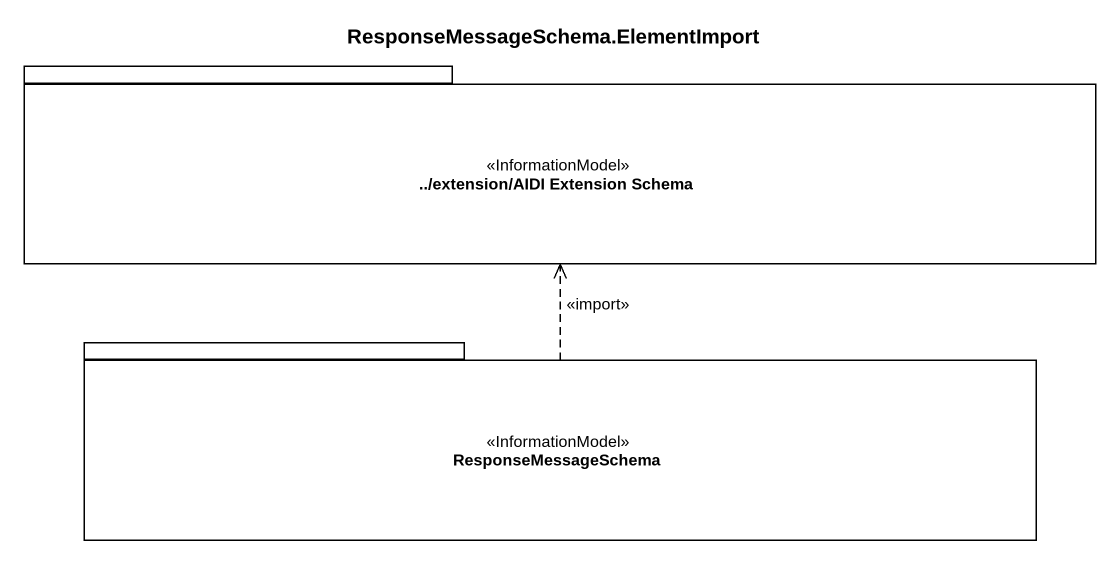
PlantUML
@startuml
title ResponseMessageSchema.ElementImport
package "../extension/AIDI Extension Schema" as extension_AIDI_Extension <<InformationModel>> {
}
package ResponseMessageSchema <<InformationModel>> {
}
ResponseMessageSchema .up.> extension_AIDI_Extension : <<import>>
@enduml
